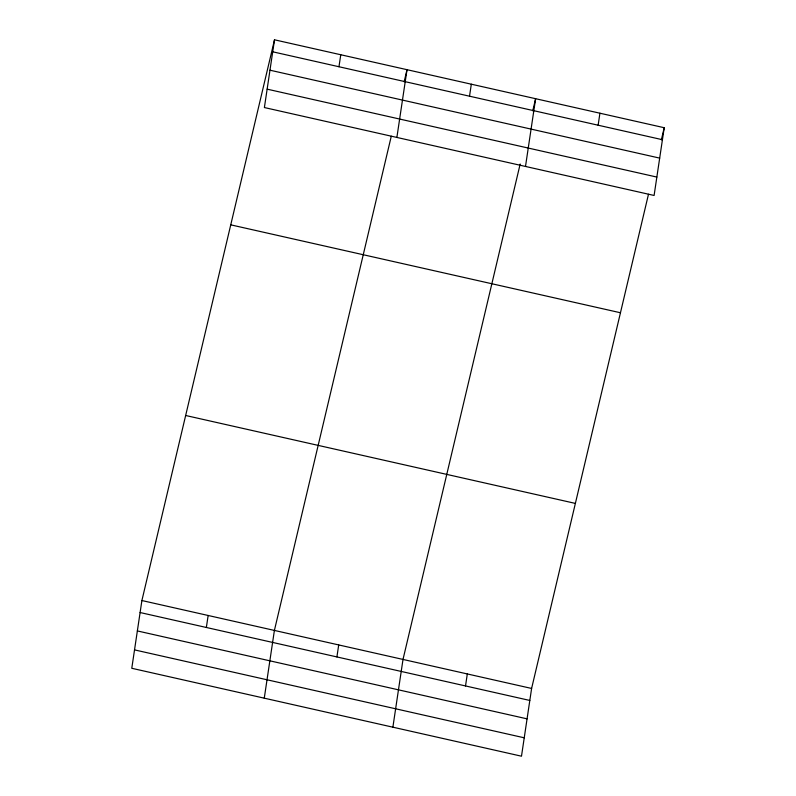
<?xml version="1.0" encoding="UTF-8"?>
<svg xmlns="http://www.w3.org/2000/svg" width="796" height="796" viewBox="0 0 796 796"><rect width="100%" height="100%" fill="white"/><g stroke="black" fill="none" stroke-linecap="round" stroke-linejoin="round"><path stroke-width="1.19" d="M274.511 39.8L264.391 107.55L654.103 195.468L664.222 127.718L274.511 39.8L141.897 600.532L131.778 668.282L521.489 756.2L531.609 688.45L648.491 194.244M206.353 627.477L208.154 615.477M338.967 66.745L340.768 54.745M264.272 698.172L274.401 630.422L391.284 136.215M396.886 137.439L407.015 69.69L404.159 81.789M336.907 656.929L338.708 644.929M469.521 96.197L471.322 84.197M392.886 727.186L403.005 659.436L520.176 164.016M525.499 166.454L535.618 98.704L532.763 110.803M465.521 685.943L467.312 673.943M598.134 125.211L599.925 113.211M661.367 139.817L664.222 127.718M272.72 51.8L662.431 139.718M269.973 70.197L659.685 158.115M267.138 89.152L656.849 177.07M230.75 224.84L620.462 312.758M185.667 415.492L575.379 503.41M141.897 600.532L531.609 688.45M140.106 612.532L529.818 700.45M137.36 630.93L527.071 718.848M134.524 649.884L524.236 737.802"/></g></svg>
